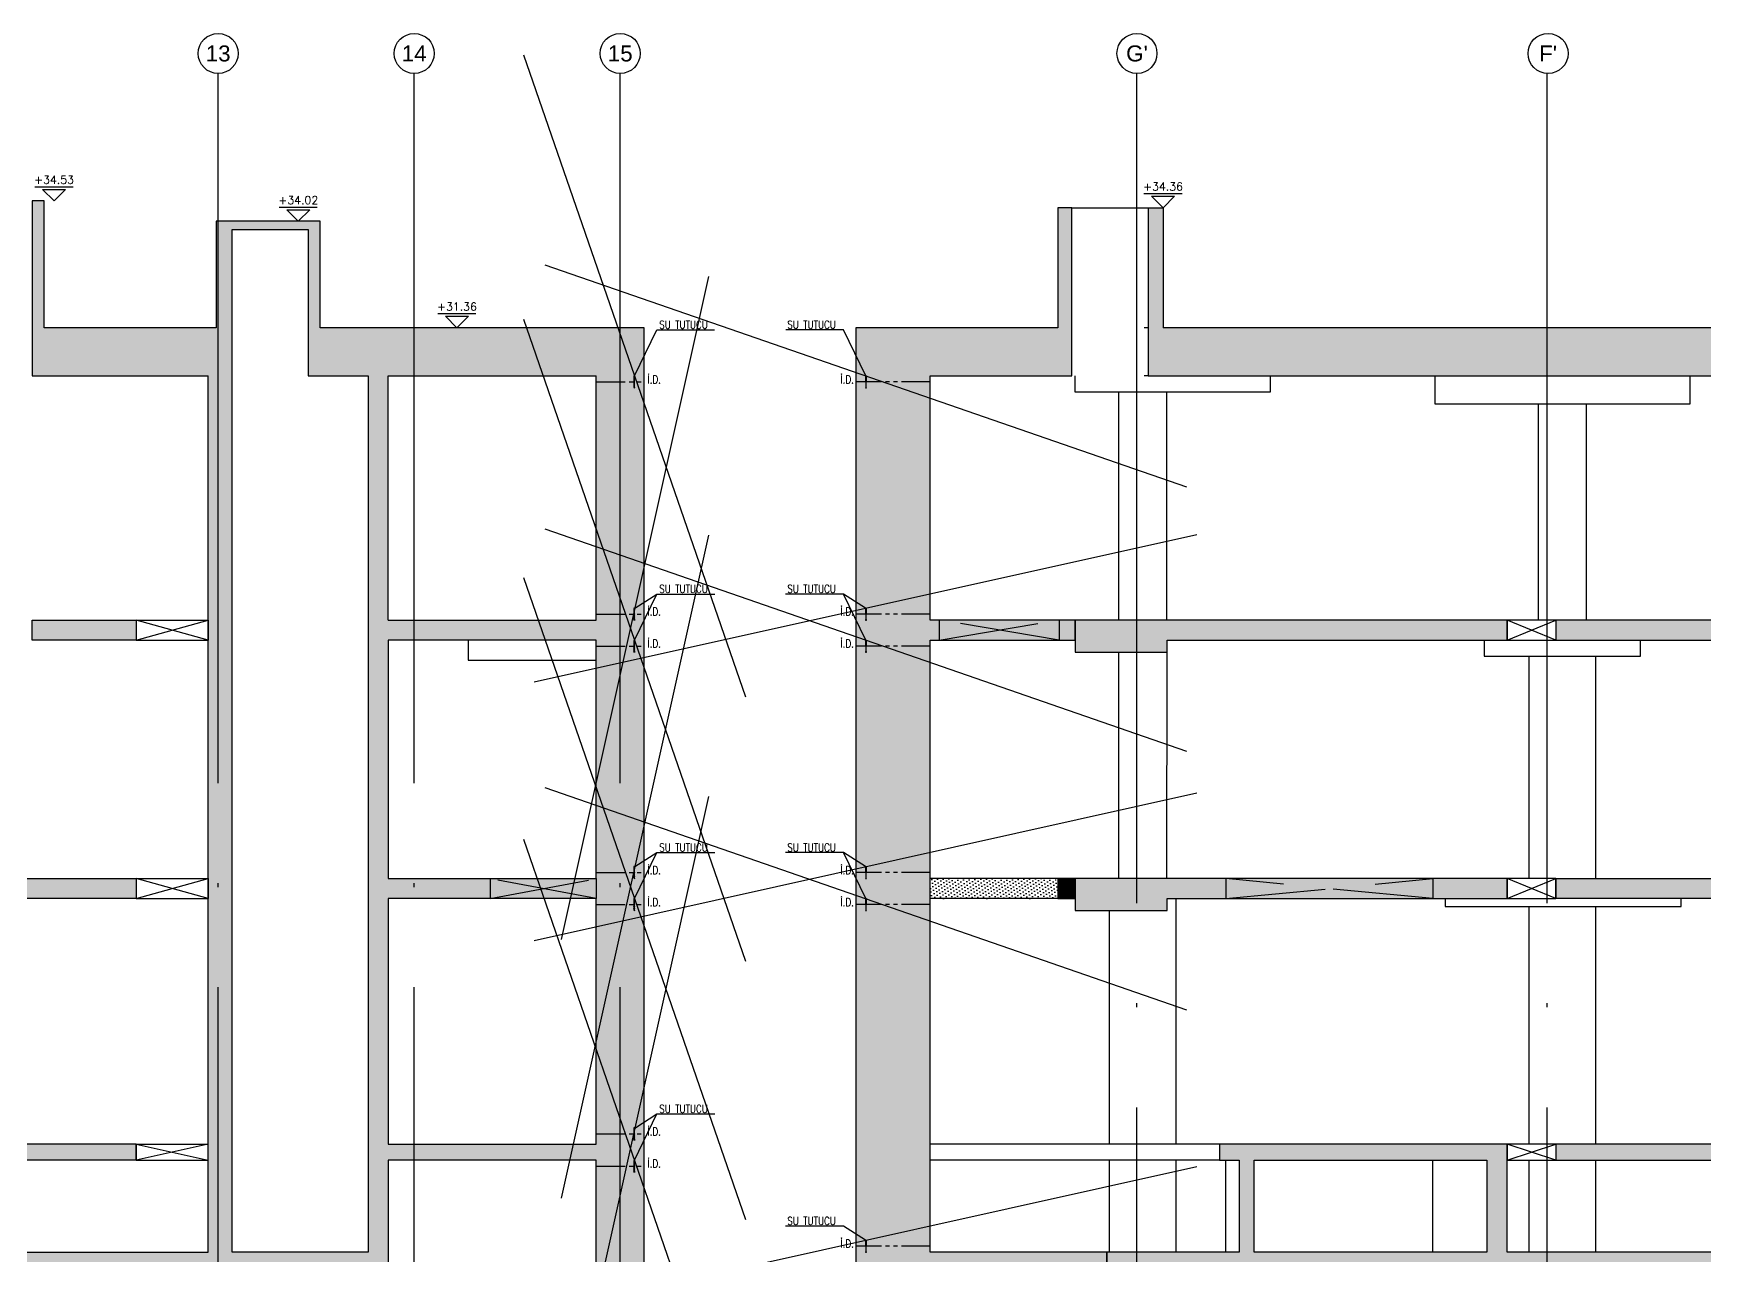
# Model space of a CAD drawing. Header units: millimetres. Extents: x 400408 to 401121, y 4543945 to 4544109.
# Drawn here: x 400801.81 to 400843.58, y 4543973.69 to 4544004.22 of the extents above; entities that cross this region are included whole.
import ezdxf
from ezdxf.enums import TextEntityAlignment as Align

# ---------------------------------------------------------------- set-up
doc = ezdxf.new("R2010")
doc.units = ezdxf.units.MM
for name, pattern in [('ACAD_ISO05W100', [33, 24, -3, 0, -3, 0, -3]), ('AKS', [3, 2.5, -0.25, 0, -0.25]), ('CIZGI', [0.4, 0.25, -0.15]), ('CONTINU', [0]), ('Dot', [4, 0, -4]), ('HIDDEN', [0.375, 0.25, -0.125])]:
    doc.linetypes.add(name, pattern=pattern)
for name, color, linetype in [('aks prota', 2, 'AKS'), ('caks prota', 4, 'Continuous'), ('görünüş prota', 4, 'Continuous'), ('inşaat derzi prota', 11, 'Continuous'), ('kesik prota', 2, 'CIZGI'), ('kesit prota', 1, 'Continuous'), ('kesit tarama prota', 252, 'Continuous'), ('kot prota', 4, 'Continuous'), ('merdiven prota', 2, 'Continuous'), ('not yazısı prota', 6, 'Continuous'), ('not çizgisi prota', 4, 'Continuous'), ('PRT-CST-rc_level', 6, 'Continuous'), ('PRT-CST-rc_levermark', 4, 'Continuous'), ('st_s_su tutucu', 2, 'Continuous'), ('st_s_ölçü', 4, 'Continuous'), ('taks prota', 7, 'Continuous')]:
    doc.layers.add(name, color=color, linetype=linetype)
doc.styles.add('OLCU', font='romanstw.shx')
doc.styles.add('TAKS', font='Arial Unicode.ttf')
doc.styles.add('TSIMPLEX', font='romanstw.shx')
doc.dimstyles.new('1-50', dxfattribs={"dimtxt": 10, "dimasz": 4, "dimexe": 4, "dimexo": 8, "dimgap": 4, "dimtad": 1, "dimdec": 1, "dimrnd": 0.05, "dimzin": 9, "dimdsep": 46, "dimtxsty": 'OLCU', "dimblk1": 'OBLIQUE', "dimblk2": 'OBLIQUE', "dimsah": 1, "dimcen": 2, "dimdle": 4, "dimclrd": 4, "dimclre": 4, "dimclrt": 3, "dimadec": 1, "dimazin": 0, "dimtfac": 1, "dimtdec": 1, "dimtix": 1, "dimtmove": 2, "dimatfit": 3, "dimldrblk": 'OBLIQUE', "dimfxl": 1, "dimtvp": 1, "dimtolj": 1, "dimtzin": 1, "dimarcsym": 0})

# ---------------------------------------------------------------- blocks, each defined once
blk = doc.blocks.new('KOTK5')
at = {"layer": 'PRT-CST-rc_levermark'}
blk.add_line((216.6666666667443, 160), (-213.3333333332557, 160), dxfattribs=at)
blk.add_lwpolyline([(130, 130), (-130, 130), (0, 0)], close=True, dxfattribs=at)
at = {"layer": 'PRT-CST-rc_level', "style": 'OLCU'}
blk.add_attdef('000.00', text='', height=90, dxfattribs=at).set_placement((0, 193.1381784435362), align=Align.CENTER)
blk = doc.blocks.new('_Oblique')
at = {"layer": 'st_s_ölçü', "lineweight": -2}
blk.add_line((-0.5, -0.5), (0.5, 0.5), dxfattribs=at)
blk = doc.blocks.new('D')
at = {"layer": 'st_s_su tutucu', "linetype": 'CONTINU', "ltscale": 0.2}
for p, q in [((-39987.83090962706, 52508.18991963421), (-39992.63090966878, 52508.18991966914)), ((-39992.63090966878, 52508.18991966914), (-39992.63090980848, 52507.38991968935)), ((-39992.63090980848, 52507.38991968935), (-39990.63090962501, 52506.05655179494)), ((-39990.63090992199, 52478.65671955824), (-39991.93117670823, 52478.6567195757)), ((-39991.93117670823, 52478.6567195757), (-39991.93117659182, 52477.72311959402)), ((-39991.93117659182, 52477.72311959402), (-39990.63090987367, 52477.72311951835)), ((-39990.6309096902, 52498.50671976196), (-39991.53117650332, 52498.50671977942)), ((-39991.53117650332, 52498.50671977942), (-39991.53117639622, 52497.87311976865)), ((-39991.53117639622, 52497.87311976865), (-39990.63090970417, 52497.87311978029)), ((-39990.63090980196, 52488.50671968629), (-39991.53117661508, 52488.50671963972)), ((-39991.53117661508, 52488.50671963972), (-39991.53117662905, 52487.87311965806)), ((-39991.53117662905, 52487.87311965806), (-39990.630909937, 52487.87311964059)), ((-39991.53117661508, 52467.87311965223), (-39991.53117662905, 52468.5067196339)), ((-39991.53117662905, 52468.5067196339), (-39990.630909937, 52468.50671965136)), ((-39990.63090980196, 52467.87311960567), (-39991.53117661508, 52467.87311965223)), ((-39990.63090962501, 52506.05655179494), (-39990.6309096902, 52498.50671976196)), ((-39990.63090970417, 52497.87311978029), (-39990.63090980196, 52488.50671968629)), ((-39990.630909937, 52487.87311964059), (-39990.63090992199, 52478.65671955824)), ((-39990.630909937, 52468.50671965136), (-39990.63090992199, 52477.72311973372)), ((-39990.63090970417, 52458.50671951166), (-39990.63090980196, 52467.87311960567)), ((-39989.83090974534, 52506.05655187643), (-39987.83090964103, 52507.38991968935)), ((-39989.83090955907, 52498.50671965136), (-39989.83090974534, 52506.05655187643)), ((-39988.9306429881, 52498.50671966883), (-39989.83090955907, 52498.50671965136)), ((-39989.83090992229, 52488.50671961062), (-39989.83090981984, 52497.87311973373)), ((-39989.83090981984, 52497.87311973373), (-39988.93064300207, 52497.87311962313)), ((-39988.93064335132, 52488.50671965136), (-39989.83090992229, 52488.50671961062)), ((-39989.83091007002, 52478.65671960481), (-39989.8309099316, 52487.87311978029)), ((-39989.8309099316, 52487.87311978029), (-39988.93064311383, 52487.87311964059)), ((-39988.53064343977, 52478.65671965137), (-39989.83091007002, 52478.65671960481)), ((-39989.83090998934, 52477.72311965805), (-39988.53064344908, 52477.72311964058)), ((-39989.83091007002, 52477.72311968715), (-39989.8309099316, 52468.50671951166)), ((-39989.8309099316, 52468.50671951166), (-39988.93064311383, 52468.50671965136)), ((-39988.93064335132, 52467.87311964059), (-39989.83090992229, 52467.87311968134)), ((-39989.83090992229, 52467.87311968134), (-39989.83090981984, 52458.50671955823)), ((-39988.93064300207, 52497.87311962313), (-39988.9306429881, 52498.50671966883)), ((-39988.93064311383, 52487.87311964059), (-39988.93064335132, 52488.50671965136)), ((-39988.93064311383, 52468.50671965136), (-39988.93064335132, 52467.87311964059)), ((-39988.53064344908, 52477.72311964058), (-39988.53064343977, 52478.65671965137)), ((-39987.83090964103, 52507.38991968935), (-39987.83090962706, 52508.18991963421)), ((-39992.63090980848, 52448.98991960261), (-39990.63090962501, 52450.32328749701)), ((-39992.63090966878, 52448.18991962282), (-39992.63090980848, 52448.98991960261)), ((-39987.83090962706, 52448.18991965774), (-39992.63090966878, 52448.18991962282)), ((-39991.53117650332, 52457.87311951254), (-39991.53117639622, 52458.50671952331)), ((-39991.53117639622, 52458.50671952331), (-39990.63090970417, 52458.50671951166)), ((-39990.6309096902, 52457.87311953), (-39991.53117650332, 52457.87311951254)), ((-39990.63090962501, 52450.32328749701), (-39990.6309096902, 52457.87311953)), ((-39989.83090981984, 52458.50671955823), (-39988.93064300207, 52458.50671966883)), ((-39988.9306429881, 52457.87311962313), (-39989.83090955907, 52457.87311964059)), ((-39989.83090955907, 52457.87311964059), (-39989.83090974534, 52450.32328741552)), ((-39989.83090974534, 52450.32328741552), (-39987.83090964103, 52448.98991960261)), ((-39988.93064300207, 52458.50671966883), (-39988.9306429881, 52457.87311962313)), ((-39987.83090964103, 52448.98991960261), (-39987.83090962706, 52448.18991965774))]:
    blk.add_line(p, q, dxfattribs=at)
blk = doc.blocks.new('B-B Kesiti')
at = {"layer": 'kesit tarama prota'}
h = blk.add_hatch(color=256, dxfattribs=at)
h.dxf.hatch_style = 1
h.paths.add_polyline_path([(400752.8047805995, 4543960.269438588), (400728.5390493145, 4543960.269438588), (400728.5390493145, 4543961.899438588), (400774.3040614614, 4543961.899438588), (400774.3040614614, 4543960.269438588), (400754.1446719514, 4543960.269438588), (400754.1446719514, 4543957.719435276), (400787.7453301681, 4543957.719435276), (400787.7453301681, 4543960.269435276), (400787.7453301681, 4543973.779438589), (400787.7197302787, 4543973.779438589), (400787.7197302787, 4543976.079438589), (400788.2197302787, 4543976.079438589), (400788.2197302787, 4543976.279438589), (400790.5987384979, 4543976.279438589), (400790.5987384979, 4543973.779438589), (400787.7453301681, 4543973.779438589), (400787.7453301681, 4543972.079438589), (400807.7737746613, 4543972.079438589), (400808.9834568269, 4543968.329438589), (400817.0807302767, 4543968.329438589), (400817.0807302767, 4543996.869438589), (400808.9787302557, 4543996.869438589), (400808.9787302557, 4543999.529438589), (400806.3807302575, 4543999.529438589), (400806.3807302575, 4543996.869438589), (400802.0807302575, 4543996.869438589), (400802.0807302575, 4544000.039438589), (400801.7807302575, 4544000.039438589), (400801.7807302575, 4543995.669438588), (400806.1807302575, 4543995.669438588), (400806.1807302575, 4543989.569438589), (400806.1807302575, 4543989.069438589), (400806.1807302575, 4543983.109438589), (400806.1807302575, 4543982.609438588), (400806.1807302575, 4543973.779438589), (400790.8987384978, 4543973.779438589), (400790.8987384978, 4543976.079438589), (400804.3807302575, 4543976.079438589), (400804.3807302575, 4543976.479438588), (400788.0197302786, 4543976.479438588), (400788.0197302786, 4543976.279438589), (400787.7197302787, 4543976.279438589), (400787.7197302787, 4543976.669438588), (400787.4197302786, 4543976.669438588), (400787.4197302786, 4543976.839438588), (400787.1197302786, 4543976.839438588), (400787.1197302786, 4543977.009438588), (400786.8197302786, 4543977.009438588), (400786.8197302786, 4543977.179438588), (400786.5197302786, 4543977.179438588), (400786.5197302786, 4543977.349438588), (400786.2197302787, 4543977.349438588), (400786.2197302787, 4543977.519438588), (400785.9197302786, 4543977.519438588), (400785.9197302786, 4543977.689438588), (400785.6197302786, 4543977.689438588), (400785.6197302786, 4543977.859438589), (400785.3197302786, 4543977.859438589), (400785.3197302786, 4543978.029438589), (400785.0197302786, 4543978.029438589), (400785.0197302786, 4543978.199438589), (400784.7197302787, 4543978.199438589), (400784.7197302787, 4543978.369438589), (400784.4197302786, 4543978.369438589), (400784.4197302786, 4543978.539438589), (400784.1197302786, 4543978.539438589), (400784.1197302786, 4543978.709438588), (400782.9197302786, 4543978.709438588), (400782.9197302786, 4543978.879438588), (400782.6197302786, 4543978.879438588), (400782.6197302786, 4543979.049438588), (400782.3197302786, 4543979.049438588), (400782.3197302786, 4543979.219438588), (400782.0197302786, 4543979.219438588), (400782.0197302786, 4543979.389438588), (400781.7197302787, 4543979.389438588), (400781.7197302787, 4543979.559438588), (400781.4197302786, 4543979.559438588), (400781.4197302786, 4543979.729438588), (400781.1197302786, 4543979.729438588), (400781.1197302786, 4543979.899438588), (400780.8197302786, 4543979.899438588), (400780.8197302786, 4543980.069438589), (400780.5197302786, 4543980.069438589), (400780.5197302786, 4543980.239438589), (400780.2197302787, 4543980.239438589), (400780.2197302787, 4543980.409438589), (400779.9197302786, 4543980.409438589), (400779.9197302786, 4543980.579438589), (400779.6197302786, 4543980.579438589), (400779.6197302786, 4543980.749438589), (400779.3197302786, 4543980.749438589), (400779.3197302786, 4543980.919438588), (400778.1197302786, 4543980.919438588), (400778.1197302786, 4543981.089438588), (400777.8197302786, 4543981.089438588), (400777.8197302786, 4543981.259438588), (400777.5197302786, 4543981.259438588), (400777.5197302786, 4543981.429438588), (400777.2197302787, 4543981.429438588), (400777.2197302787, 4543981.599438588), (400776.9197302786, 4543981.599438588), (400776.9197302786, 4543981.769438588), (400776.6197302786, 4543981.769438588), (400776.6197302786, 4543981.939438588), (400776.3197302786, 4543981.939438588), (400776.3197302786, 4543982.109438589), (400776.0197302786, 4543982.109438589), (400776.0197302786, 4543982.279438589), (400775.7197302787, 4543982.279438589), (400775.7197302787, 4543982.449438589), (400775.4197302786, 4543982.449438589), (400775.4197302786, 4543982.619438589), (400775.1197302786, 4543982.619438589), (400775.1197302786, 4543982.789438589), (400774.8197302786, 4543982.789438589), (400774.8197302786, 4543982.959438588), (400774.5197302786, 4543982.959438588), (400774.5197302786, 4543983.109438589), (400759.2951271114, 4543983.109438589), (400759.2951271114, 4543989.019438589), (400758.9951271114, 4543989.019438589), (400758.9951271114, 4543983.109438589), (400752.9951271114, 4543983.109438589), (400752.9951271114, 4543989.019438589), (400752.6951271113, 4543989.019438589), (400752.6951271113, 4543983.109438589), (400752.6951271113, 4543983.009438588), (400752.4451271113, 4543983.009438588), (400752.4451271113, 4543983.109438589), (400737.1855411439, 4543983.109438589), (400737.1855411439, 4543982.609438588), (400771.9692416436, 4543982.609438588), (400771.9692416436, 4543981.109438589), (400776.2914883396, 4543981.109438589), (400784.3108835791, 4543976.479438588), (400739.485541144, 4543976.479438588), (400739.485541144, 4543976.079438589), (400784.7987384978, 4543976.079438589), (400784.7987384978, 4543973.779438589), (400764.0155411439, 4543973.779438589), (400764.0155411439, 4543976.029438589), (400763.715541144, 4543976.029438589), (400763.715541144, 4543973.779438589), (400746.715541144, 4543973.779438589), (400746.715541144, 4543976.029438589), (400746.4155411439, 4543976.029438589), (400746.4155411439, 4543973.779438589), (400739.585541144, 4543973.779438589), (400739.585541144, 4543972.779438589), (400784.682987258, 4543972.779438589), (400784.682987258, 4543968.319438589), (400739.585541144, 4543968.319438589), (400739.585541144, 4543966.819438589), (400737.485541144, 4543966.819438589), (400737.485541144, 4543968.319438589), (400720.1742648687, 4543968.319438589), (400720.1742648687, 4543968.119438589), (400719.8740192369, 4543968.119438589), (400719.8740192369, 4543968.509438588), (400719.5840192369, 4543968.509438588), (400719.5840192369, 4543968.679438588), (400719.294019237, 4543968.679438588), (400719.294019237, 4543968.849438588), (400719.0040192369, 4543968.849438588), (400719.0040192369, 4543969.019438588), (400718.7140192369, 4543969.019438588), (400718.7140192369, 4543969.189438588), (400718.424019237, 4543969.189438588), (400718.424019237, 4543969.359438589), (400718.134019237, 4543969.359438589), (400718.134019237, 4543969.529438589), (400717.8440192369, 4543969.529438589), (400717.8440192369, 4543969.699438589), (400717.554019237, 4543969.699438589), (400717.554019237, 4543969.869438589), (400717.264019237, 4543969.869438589), (400717.264019237, 4543970.039438589), (400716.9740192369, 4543970.039438589), (400716.9740192369, 4543970.209438588), (400716.684019237, 4543970.209438588), (400716.684019237, 4543970.379438588), (400716.394019237, 4543970.379438588), (400716.394019237, 4543970.549438588), (400716.1040192369, 4543970.549438588), (400716.1040192369, 4543970.719438588), (400715.8140192369, 4543970.719438588), (400715.8140192369, 4543970.889438588), (400715.524019237, 4543970.889438588), (400715.524019237, 4543971.059438588), (400714.034019237, 4543971.059438588), (400714.034019237, 4543971.229438588), (400713.7440192369, 4543971.229438588), (400713.7440192369, 4543971.399438588), (400713.4540192369, 4543971.399438588), (400713.4540192369, 4543971.569438589), (400713.164019237, 4543971.569438589), (400713.164019237, 4543971.739438589), (400712.8740192369, 4543971.739438589), (400712.8740192369, 4543971.909438589), (400712.5840192369, 4543971.909438589), (400712.5840192369, 4543972.079438589), (400712.294019237, 4543972.079438589), (400712.294019237, 4543972.249438589), (400712.0040192369, 4543972.249438589), (400712.0040192369, 4543972.419438588), (400711.7140192369, 4543972.419438588), (400711.7140192369, 4543972.589438588), (400711.424019237, 4543972.589438588), (400711.424019237, 4543972.759438588), (400711.134019237, 4543972.759438588), (400711.134019237, 4543972.929438588), (400710.8440192369, 4543972.929438588), (400710.8440192369, 4543973.099438588), (400710.554019237, 4543973.099438588), (400710.554019237, 4543973.269438588), (400710.264019237, 4543973.269438588), (400710.264019237, 4543973.439438588), (400709.9740192369, 4543973.439438588), (400709.9740192369, 4543973.609438589), (400709.684019237, 4543973.609438589), (400709.684019237, 4543973.779438589), (400708.1940192369, 4543973.779438589), (400708.1940192369, 4543973.949438589), (400707.904019237, 4543973.949438589), (400707.904019237, 4543974.119438589), (400707.6140192369, 4543974.119438589), (400707.6140192369, 4543974.289438589), (400707.3240192369, 4543974.289438589), (400707.3240192369, 4543974.459438588), (400707.034019237, 4543974.459438588), (400707.034019237, 4543974.629438588), (400706.7440192369, 4543974.629438588), (400706.7440192369, 4543974.799438588), (400706.4540192369, 4543974.799438588), (400706.4540192369, 4543974.969438588), (400706.164019237, 4543974.969438588), (400706.164019237, 4543975.139438588), (400705.8740192369, 4543975.139438588), (400705.8740192369, 4543975.309438588), (400705.5840192369, 4543975.309438588), (400705.5840192369, 4543975.479438588), (400705.294019237, 4543975.479438588), (400705.294019237, 4543975.649438588), (400705.0040192369, 4543975.649438588), (400705.0040192369, 4543975.819438589), (400704.7140192369, 4543975.819438589), (400704.7140192369, 4543975.989438589), (400704.424019237, 4543975.989438589), (400704.424019237, 4543976.159438589), (400704.134019237, 4543976.159438589), (400704.134019237, 4543976.329438589), (400703.8440192369, 4543976.329438589), (400703.8440192369, 4543976.479438588), (400677.2807302768, 4543976.479438588), (400677.2807302768, 4543982.609438588), (400684.8307307042, 4543982.609438588), (400684.8307307042, 4543983.109438589), (400677.2807302768, 4543983.109438589), (400677.2807302768, 4543989.069438589), (400713.7409979451, 4543989.069438589), (400713.7409979451, 4543989.569438589), (400677.2807302768, 4543989.569438589), (400677.2807302768, 4543995.669438588), (400695.5878022157, 4543995.669438588), (400695.5878022157, 4543998.249438589), (400695.2878022156, 4543998.249438589), (400695.2878022156, 4543996.869438589), (400677.0807302767, 4543996.869438589), (400677.0807302767, 4543997.399438589), (400674.4807302767, 4543997.399438589), (400674.4807302767, 4543996.869438589), (400666.3807302728, 4543996.869438589), (400666.3807302728, 4543972.079438589), (400678.1710481111, 4543972.079438589), (400679.3807302768, 4543968.329438589), (400686.1307302786, 4543968.329438589), (400687.3404124441, 4543972.079438589), (400703.1323044506, 4543972.079438589), (400705.8123044505, 4543966.719438588), (400715.099748494, 4543966.719438588), (400715.099748494, 4543968.319438589), (400714.034019237, 4543968.319438589), (400714.034019237, 4543970.859438589), (400715.179719559, 4543970.859438589), (400719.5740192369, 4543968.283469812), (400719.5740192369, 4543967.289435277), (400718.1574768306, 4543967.289435277), (400718.1574768306, 4543967.919435277), (400717.0019713712, 4543967.919435277), (400717.0019713712, 4543968.319435276), (400715.099748494, 4543968.319435276), (400715.099748494, 4543966.719438588), (400715.099748494, 4543960.269438588), (400715.099748494, 4543957.719435276), (400752.8047805995, 4543957.719435276)])
h.paths.add_polyline_path([(400726.8387296493, 4543962.199438589), (400726.8387296493, 4543961.899438588), (400728.1137239228, 4543961.899438588), (400728.1137239228, 4543960.269438588), (400727.0247416542, 4543960.269438588), (400725.341661739, 4543959.719438588), (400723.0617657255, 4543959.719438588), (400721.3786858529, 4543960.269438588), (400718.162091404, 4543960.269438588), (400718.162091404, 4543966.419438588), (400723.6046484666, 4543966.419438588), (400723.6046484666, 4543967.719438588), (400736.8855411439, 4543967.719438588), (400736.8855411439, 4543966.219438588), (400740.1855411439, 4543966.219438588), (400740.1855411439, 4543967.719438588), (400784.682987258, 4543967.719438588), (400784.682987258, 4543960.269438588), (400781.4663871858, 4543960.269438588), (400779.7833134736, 4543959.719438588), (400777.5034174604, 4543959.719438588), (400775.8203375878, 4543960.269438588), (400774.7310881548, 4543960.269438588), (400774.7310881548, 4543961.899438588), (400776.006346372, 4543961.899438588), (400776.006346372, 4543962.199438589)], flags=16)
h.paths.add_polyline_path([(400723.004665622, 4543966.819438589), (400719.8740192369, 4543966.819438589), (400719.8740192369, 4543967.919438588), (400720.3742648687, 4543967.919438588), (400720.3742648687, 4543968.119438589), (400723.004665622, 4543968.119438589)], flags=16)
h.paths.add_polyline_path([(400713.7340192369, 4543968.319438589), (400707.5123044506, 4543968.319438589), (400707.5123044506, 4543973.179438588), (400707.5123044506, 4543973.779438589), (400702.3251064269, 4543973.779438589), (400702.3251064269, 4543976.279438589), (400703.533837206, 4543976.279438589), (400707.5123044506, 4543973.947233652), (400707.5123044506, 4543973.779438589), (400707.5123044506, 4543973.179438588), (400708.7302396428, 4543973.179438588), (400713.7340192369, 4543970.290505093)], flags=16)
h.paths.add_polyline_path([(400702.0251064269, 4543973.779438589), (400684.7307302786, 4543973.779438589), (400684.4307302785, 4543973.779438589), (400684.4307302785, 4543970.029438589), (400681.0807302767, 4543970.029438589), (400681.0807302767, 4543973.779438589), (400680.7807302768, 4543973.779438589), (400677.2807302768, 4543973.779438589), (400677.2807302768, 4543976.079438589), (400702.0251064269, 4543976.079438589)], flags=16)
h.paths.add_polyline_path([(400772.5692416437, 4543981.609438589), (400772.5692416437, 4543982.909438589), (400774.2022964039, 4543982.909438589), (400776.4254629358, 4543981.64964422), (400776.4254629358, 4543981.609438589)], flags=16)
h.paths.add_polyline_path([(400778.1197302786, 4543980.631252882), (400778.1197302786, 4543980.719438588), (400778.9670022869, 4543980.719438588), (400782.6197302786, 4543978.649559394), (400782.6197302786, 4543978.033176671)], flags=16)
h.paths.add_polyline_path([(400782.9197302786, 4543977.85997159), (400782.9197302786, 4543978.509438588), (400783.7670022868, 4543978.509438588), (400787.4197302786, 4543976.439559393), (400787.4197302786, 4543973.779438589), (400785.2987384978, 4543973.779438589), (400785.2987384978, 4543976.486450555)], flags=16)
h.paths.add_polyline_path([(400676.6807302767, 4543973.779438589), (400673.2807302768, 4543973.779438589), (400673.2807302768, 4543995.669438588), (400674.7807302768, 4543995.669438588), (400674.7807302768, 4543997.099438588), (400676.6807302767, 4543997.099438588)], flags=16)
h.paths.add_polyline_path([(400672.7807302768, 4543973.779438589), (400667.5807302727, 4543973.779438589), (400667.5807302727, 4543976.079438589), (400672.7807302768, 4543976.079438589)], flags=16)
h.paths.add_polyline_path([(400672.7807302768, 4543976.479438588), (400667.5807302727, 4543976.479438588), (400667.5807302727, 4543982.609438588), (400672.7807302768, 4543982.609438588)], flags=16)
h.paths.add_polyline_path([(400672.7807302768, 4543983.109438589), (400667.5807302727, 4543983.109438589), (400667.5807302727, 4543989.069438589), (400672.7807302768, 4543989.069438589)], flags=16)
h.paths.add_polyline_path([(400672.7807302768, 4543989.569438589), (400667.5807302727, 4543989.569438589), (400667.5807302727, 4543995.669438588), (400672.7807302768, 4543995.669438588)], flags=16)
h.paths.add_polyline_path([(400806.7834568269, 4543973.779438589), (400806.7834568269, 4543999.329438589), (400808.6787302556, 4543999.329438589), (400808.6787302556, 4543995.669438588), (400810.1834568269, 4543995.669438588), (400810.1834568269, 4543973.779438589)], flags=16)
h.paths.add_polyline_path([(400810.6834568269, 4543970.029438589), (400810.6834568269, 4543976.079438589), (400815.8807302768, 4543976.079438589), (400815.8807302768, 4543973.779438589), (400815.8807302768, 4543970.029438589)], flags=16)
h.paths.add_polyline_path([(400810.6834568269, 4543976.479438588), (400810.6834568269, 4543982.609438588), (400815.8807302768, 4543982.609438588), (400815.8807302768, 4543976.479438588)], flags=16)
h.paths.add_polyline_path([(400810.6834568269, 4543983.109438589), (400810.6834568269, 4543989.069438589), (400815.8807302768, 4543989.069438589), (400815.8807302768, 4543983.109438589)], flags=16)
h.paths.add_polyline_path([(400810.6834568269, 4543989.569438589), (400810.6834568269, 4543995.669438588), (400815.8807302768, 4543995.669438588), (400815.8807302768, 4543989.569438589)], flags=16)
h = blk.add_hatch(color=256, dxfattribs=at)
h.dxf.hatch_style = 1
h.paths.add_polyline_path([(400804.3807302575, 4543989.069438589), (400801.7807302575, 4543989.069438589), (400801.7807302575, 4543989.569438589), (400804.3807302575, 4543989.569438589)], flags=17)
h = blk.add_hatch(color=256, dxfattribs=at)
h.dxf.hatch_style = 1
h.paths.add_polyline_path([(400804.3807302575, 4543982.609438588), (400788.9937234113, 4543982.609438588), (400788.9937234113, 4543983.109438589), (400804.3807302575, 4543983.109438589)], flags=17)
at = {"layer": 'aks prota', "ltscale": 10}
for p, q in [((400806.4307302569, 4543955.394588933), (400806.4307302569, 4544003.223094329)), ((400811.3307302575, 4543955.394588933), (400811.3307302575, 4544003.223094329)), ((400816.4807302767, 4543955.394588933), (400816.4807302767, 4544003.223094329))]:
    blk.add_line(p, q, dxfattribs=at)
at = {"layer": 'caks prota', "ltscale": 0.05}
for centre in [(400806.4319795413, 4544003.723093858), (400811.3319784584, 4544003.723093858), (400816.4807302767, 4544003.723094329)]:
    blk.add_circle(centre, 0.5, dxfattribs=at)
at = {"layer": 'görünüş prota', "color": 4}
for points in [[(400804.3807302575, 4543989.569438589), (400806.1807302575, 4543989.569438589)], [(400804.3807302575, 4543989.069438589), (400806.1807302575, 4543989.069438589)], [(400812.6807302767, 4543989.069438589), (400812.6807302767, 4543988.569438589), (400815.8807302768, 4543988.569438589)], [(400804.3807302575, 4543983.109438589), (400806.1807302575, 4543983.109438589)], [(400804.3807302575, 4543982.609438588), (400806.1807302575, 4543982.609438588)], [(400804.3807302575, 4543976.479438588), (400806.1807302575, 4543976.479438588)], [(400804.3807302575, 4543976.079438589), (400806.1807302575, 4543976.079438589)]]:
    blk.add_lwpolyline(points, dxfattribs=at)
at = {"layer": 'inşaat derzi prota', "linetype": 'ACAD_ISO05W100', "ltscale": 0.03}
for points in [[(400815.8807302768, 4543995.519438588), (400817.0807302767, 4543995.519438588)], [(400815.8807302768, 4543989.719438588), (400817.0807302767, 4543989.719438588)], [(400815.8807302768, 4543988.919438588), (400817.0807302767, 4543988.919438588)], [(400815.8807302768, 4543983.259988491), (400817.0807302767, 4543983.259988491)], [(400815.8807302768, 4543982.459988491), (400817.0807302767, 4543982.459988491)], [(400815.8807302768, 4543976.729988491), (400817.0807302767, 4543976.729988491)], [(400815.8807302768, 4543975.929988491), (400817.0807302767, 4543975.929988491)]]:
    blk.add_lwpolyline(points, dxfattribs=at)
at = {"layer": 'kesik prota', "ltscale": 10}
for points in [[(400804.3807302575, 4543989.569438589), (400804.3807302575, 4543989.069438589), (400806.1807302575, 4543989.569438589), (400806.1807302575, 4543989.069438589), (400804.3807302575, 4543989.569438589)], [(400804.3807302575, 4543983.109438589), (400804.3807302575, 4543982.609438588), (400806.1807302575, 4543983.109438589), (400806.1807302575, 4543982.609438588), (400804.3807302575, 4543983.109438589)], [(400813.230677196, 4543983.109438589), (400813.230677196, 4543982.609438588), (400815.8807302768, 4543983.109438589), (400815.8807302768, 4543982.609438588), (400813.230677196, 4543983.109438589)], [(400804.3807302575, 4543976.479438588), (400806.1807302575, 4543976.079438589), (400806.1807302575, 4543976.479438588), (400804.3807302575, 4543976.079438589), (400804.3807302575, 4543976.479438588)]]:
    blk.add_lwpolyline(points, dxfattribs=at)
at = {"layer": 'kesit prota', "color": 1}
for points in [[(400817.0807302767, 4543996.869438589), (400808.9787302557, 4543996.869438589), (400808.9787302557, 4543999.529438589), (400806.3807302575, 4543999.529438589), (400806.3807302575, 4543996.869438589), (400802.0807302575, 4543996.869438589), (400802.0807302575, 4544000.039438589), (400801.7807302575, 4544000.039438589), (400801.7807302575, 4543995.669438588), (400806.1807302575, 4543995.669438588)], [(400808.9834568269, 4543968.329438589), (400817.0807302767, 4543968.329438589), (400817.0807302767, 4543996.869438589)], [(400806.1807302575, 4543989.569438589), (400806.1807302575, 4543995.669438588)], [(400810.6834568269, 4543989.569438589), (400815.8807302768, 4543989.569438589), (400815.8807302768, 4543995.669438588)], [(400810.6834568269, 4543989.569438589), (400810.6834568269, 4543995.669438588), (400815.8807302768, 4543995.669438588)], [(400806.1807302575, 4543989.069438589), (400806.1807302575, 4543989.069438589), (400806.1807302575, 4543989.569438589), (400806.1807302575, 4543989.569438589)], [(400804.3807302575, 4543976.479438588), (400804.3807302575, 4543976.079438589), (400790.8987384978, 4543976.079438589), (400790.8987384978, 4543973.779438589), (400806.1807302575, 4543973.779438589), (400806.1807302575, 4543982.609438588), (400806.1807302575, 4543982.609438588), (400806.1807302575, 4543983.109438589), (400806.1807302575, 4543983.109438589), (400806.1807302575, 4543989.069438589)], [(400815.8807302768, 4543983.109438589), (400815.8807302768, 4543989.069438589), (400810.6834568269, 4543989.069438589)], [(400810.6834568269, 4543989.069438589), (400810.6834568269, 4543983.109438589), (400815.8807302768, 4543983.109438589)], [(400804.3807302575, 4543976.479438588), (400788.0197302786, 4543976.479438588)], [(400810.6834568269, 4543982.609438588), (400810.6834568269, 4543976.479438588), (400815.8807302768, 4543976.479438588), (400815.8807302768, 4543982.609438588)], [(400815.8807302768, 4543982.609438588), (400810.6834568269, 4543982.609438588)], [(400815.8807302768, 4543973.779438589), (400815.8807302768, 4543973.779438589), (400815.8807302768, 4543976.079438589), (400810.6834568269, 4543976.079438589)]]:
    blk.add_lwpolyline(points, dxfattribs=at)
for points in [[(400806.7834568269, 4543999.329438589), (400808.6787302556, 4543999.329438589), (400808.6787302556, 4543995.669438588), (400810.1834568269, 4543995.669438588), (400810.1834568269, 4543973.779438589), (400806.7834568269, 4543973.779438589)], [(400804.3807302575, 4543989.069438589), (400801.7807302575, 4543989.069438589), (400801.7807302575, 4543989.569438589), (400804.3807302575, 4543989.569438589)], [(400804.3807302575, 4543982.609438588), (400788.9937234113, 4543982.609438588), (400788.9937234113, 4543983.109438589), (400804.3807302575, 4543983.109438589)]]:
    blk.add_lwpolyline(points, close=True, dxfattribs=at)
at = {"layer": 'kesit prota'}
blk.add_lwpolyline([(400810.6834568269, 4543976.079438589), (400810.6834568269, 4543970.029438589), (400815.8807302768, 4543970.029438589), (400815.8807302768, 4543973.779438589)], dxfattribs=at)
at = {"layer": 'kot prota', "linetype": 'CONTINU', "ltscale": 0.1}
ref = blk.add_blockref('KOTK5', (400802.3307302767, 4544000.039438589), dxfattribs=dict(at, xscale=-0.002222222222222222, yscale=0.002222222222222222, zscale=0.002222222222222222, rotation=359.9999999999902))
ref.add_attrib('000.00', '+34.53', dxfattribs={"layer": 'PRT-CST-rc_level', "height": 0.2, "style": 'OLCU'}).set_placement((400802.3307302767, 4544000.46863454), align=Align.CENTER)
ref = blk.add_blockref('KOTK5', (400808.4346831036, 4543999.529438589), dxfattribs=dict(at, xscale=-0.002222222222222222, yscale=0.002222222222222222, zscale=0.002222222222222222, rotation=359.9999999999902))
ref.add_attrib('000.00', '+34.02', dxfattribs={"layer": 'PRT-CST-rc_level', "height": 0.2, "style": 'OLCU'}).set_placement((400808.4346831036, 4543999.95863454), align=Align.CENTER)
ref = blk.add_blockref('KOTK5', (400812.4003592599, 4543996.869438589), dxfattribs=dict(at, xscale=-0.002222222222222222, yscale=0.002222222222222222, zscale=0.002222222222222222, rotation=359.9999999999902))
ref.add_attrib('000.00', '+31.36', dxfattribs={"layer": 'PRT-CST-rc_level', "height": 0.2, "style": 'OLCU'}).set_placement((400812.4003592599, 4543997.29863454), align=Align.CENTER)
at = {"layer": 'st_s_ölçü', "xscale": -0.004999999999999998, "yscale": 0.004999999999999998, "zscale": 0.004999999999999998, "rotation": 180}
for p in [(401016.7818848249, 4544257.910388187), (401016.7818848249, 4544252.110388187), (401016.7818848249, 4544251.310388187), (401016.7818848249, 4544245.650938089), (401016.7818848249, 4544244.850938089), (401016.7818848249, 4544239.12093809), (401016.7818848249, 4544238.320938089)]:
    blk.add_blockref('D', p, dxfattribs=at)
at = {"layer": 'not yazısı prota', "ltscale": 0.05, "style": 'TSIMPLEX', "width": 0.8}
for s, p in [('SU TUTUCU', (400817.4559043461, 4543996.847102882)), ('İ.D.', (400817.163287711, 4543995.480824025)), ('SU TUTUCU', (400817.4559043461, 4543990.247102884)), ('İ.D.', (400817.163287711, 4543989.680824026)), ('İ.D.', (400817.163287711, 4543988.880824026)), ('SU TUTUCU', (400817.4559043461, 4543983.787652786)), ('İ.D.', (400817.163287711, 4543983.221373928)), ('İ.D.', (400817.163287711, 4543982.421373928)), ('SU TUTUCU', (400817.4559043461, 4543977.257652786)), ('İ.D.', (400817.1632877112, 4543976.691373928)), ('İ.D.', (400817.1632877112, 4543975.891373928))]:
    blk.add_text(s, height=0.2, dxfattribs=at).set_placement(p)
at = {"layer": 'taks prota', "style": 'TAKS'}
for s, p in [('13', (400806.4319795413, 4544003.723093858)), ('14', (400811.3319784584, 4544003.723093858)), ('15', (400816.4807302767, 4544003.723094329))]:
    blk.add_text(s, height=0.4, dxfattribs=at).set_placement(p, align=Align.MIDDLE_CENTER)
at = {"layer": 'not çizgisi prota'}
for points in [[(400816.8363218231, 4543995.669621618), (400817.3948836917, 4543996.819375427), (400818.8332666725, 4543996.819375427)], [(400816.8363218231, 4543989.069621618), (400817.3948836919, 4543990.219375428), (400818.8332666725, 4543990.219375428)], [(400816.8434128622, 4543989.868451807), (400817.3948836919, 4543990.219375428), (400818.845266673, 4543990.219375428)], [(400816.8363218231, 4543982.610171521), (400817.3948836919, 4543983.75992533), (400818.8332666725, 4543983.75992533)], [(400816.8434128622, 4543983.409001709), (400817.3948836919, 4543983.75992533), (400818.845266673, 4543983.75992533)], [(400816.8363218231, 4543976.080171521), (400817.3948836919, 4543977.22992533), (400818.8332666725, 4543977.22992533)], [(400816.8434128622, 4543976.879001709), (400817.3948836919, 4543977.22992533), (400818.845266673, 4543977.22992533)]]:
    blk.add_leader(points, dimstyle='1-50', override={"dimasz": 12, "dimgap": 4, "dimtad": 0}, dxfattribs=at)
blk = doc.blocks.new('C-C Kesiti')
at = {"layer": 'kesit tarama prota'}
h = blk.add_hatch(color=256, dxfattribs=at)
h.dxf.hatch_style = 1
h.paths.add_polyline_path([(400998.8874863445, 4543995.669438588), (401002.4306431645, 4543995.669438588), (401002.4310848371, 4543999.869438589), (401002.0827144774, 4543999.869438589), (401002.0827144774, 4543996.869438589), (400997.0333843782, 4543996.869438589), (400997.0333843781, 4543972.079438589), (401003.3067920472, 4543972.079438589), (401003.3067920472, 4543973.779438589), (400998.8874863445, 4543973.779438589), (400998.8874863445, 4543989.069438589), (401002.5082201085, 4543989.069438589), (401002.5082201085, 4543989.569438589), (400998.8874863445, 4543989.569438589)])
h = blk.add_hatch(color=256, dxfattribs=at)
h.dxf.hatch_style = 1
h.paths.add_polyline_path([(401046.0067935992, 4543996.869438589), (401004.7084305125, 4543996.869438589), (401004.7084305125, 4543999.869438589), (401004.3376101193, 4543999.869438589), (401004.3376101193, 4543995.669438588), (401033.0067920503, 4543995.669438588), (401037.0067920503, 4543995.669438588), (401044.5067935992, 4543995.669438588), (401044.5067935992, 4543989.569438589), (401025.9835983303, 4543989.569438589), (401025.9835983303, 4543989.069438589), (401044.5067935992, 4543989.069438589), (401044.5067935992, 4543981.609438589), (401038.6067935991, 4543981.609438589), (401038.6067935991, 4543983.109438589), (401025.9835983303, 4543983.109438589), (401025.9835983303, 4543982.609438589), (401035.0067920469, 4543982.609438589), (401035.006792047, 4543981.909438589), (401035.6067920472, 4543981.909438589), (401035.6067920472, 4543982.609438589), (401038.1067935991, 4543982.609438589), (401038.1067935991, 4543981.109438589), (401044.5067935992, 4543981.109438589), (401044.5067935992, 4543973.779438589), (401025.9835983303, 4543973.779438589), (401025.9835983303, 4543972.779438589), (401035.6067920472, 4543972.779438589), (401035.6067920472, 4543973.179438588), (401044.2067935991, 4543973.179438588), (401044.2067935991, 4543968.319438589), (401025.7568222512, 4543968.319438589), (401025.7568222512, 4543967.719438588), (401044.2067935991, 4543967.719438588), (401044.2067935991, 4543960.269438588), (401042.3161268979, 4543960.269438588), (401041.3268373578, 4543959.719438588), (401039.9867481044, 4543959.719438588), (401038.9974585642, 4543960.269438588), (401038.356214074, 4543960.269438588), (401038.356214074, 4543961.899438588), (401039.106792047, 4543961.899438588), (401039.106792047, 4543962.199438589), (401010.206792047, 4543962.199438589), (401010.206792047, 4543961.899438588), (401010.956214878, 4543961.899438588), (401010.956214878, 4543960.269438588), (401010.3161239356, 4543960.269438588), (401009.3268343954, 4543959.719438588), (401007.986745142, 4543959.719438588), (401006.9974556018, 4543960.269438588), (401005.1067920469, 4543960.269438588), (401005.1067920469, 4543967.719438588), (401021.006792047, 4543967.719438588), (401021.006792047, 4543967.119438589), (401021.8068026136, 4543967.119438589), (401021.8068026136, 4543967.719438588), (401023.556822248, 4543967.719438588), (401023.556822248, 4543968.319438589), (401005.1084407655, 4543968.319438589), (401005.1084407655, 4543972.779438589), (401022.8080192641, 4543972.779438589), (401022.8080192641, 4543973.779438589), (401021.9401541248, 4543973.779438589), (401021.9401541248, 4543976.079438589), (401022.434581316, 4543976.079438589), (401022.434581316, 4543976.479438588), (401014.5237462595, 4543976.479438588), (401014.5237462595, 4543976.079438589), (401021.5693337314, 4543976.079438589), (401021.5693337314, 4543973.779438589), (401013.3126616664, 4543973.779438589), (401013.3126616664, 4543976.479438588), (401006.1184840128, 4543976.479438588), (401006.1184840128, 4543976.079438589), (401006.6129112041, 4543976.079438589), (401006.6129112041, 4543973.779438589), (401003.3067920472, 4543973.779438589), (401003.3067920472, 4543960.521420188), (401002.5067936009, 4543960.521420186), (401002.5067936009, 4543957.719438588), (401022.6199915123, 4543957.719438588), (401022.8949915124, 4543958.269438588), (401023.056822248, 4543958.269438588), (401023.056822248, 4543960.269438588), (401011.2062148703, 4543960.269438588), (401011.2062148703, 4543961.899438588), (401038.1062140812, 4543961.899438588), (401038.1062140812, 4543960.269438588), (401026.2568222511, 4543960.269438588), (401026.2568222511, 4543958.269438588), (401038.4788812032, 4543958.269438588), (401039.4681707433, 4543957.719438588), (401041.8454147188, 4543957.719438588), (401042.8347042589, 4543957.719438588), (401046.8067933852, 4543957.719438588), (401046.8067933852, 4543960.269438588), (401046.0067935992, 4543960.269438588)])
h.paths.add_polyline_path([(401012.8022711812, 4543976.079438589), (401012.8022711812, 4543973.779438589), (401006.983731597, 4543973.779438589), (401006.983731597, 4543976.079438589)], flags=16)
h = blk.add_hatch(color=256, dxfattribs=at)
h.dxf.hatch_style = 1
h.paths.add_polyline_path([(401004.8072249531, 4543989.069438589), (401013.3126616662, 4543989.069438589), (401013.3126616664, 4543989.569438589), (401002.5082201085, 4543989.569438589), (401002.5082201085, 4543988.769438588), (401004.8072249531, 4543988.769438588)])
h = blk.add_hatch(color=256, dxfattribs=at)
h.dxf.hatch_style = 1
h.paths.add_polyline_path([(401022.8080192641, 4543989.569438589), (401014.5237462595, 4543989.569438589), (401014.5237462595, 4543989.069438589), (401022.8080192641, 4543989.069438589)])
h = blk.add_hatch(dxfattribs=at)
h.set_pattern_fill('DOTS', color=2, scale=0.04999999999999999, angle=36.00000000002025)
h.set_pattern_definition([(36.00000000000852, (401064.479607242, 4543652.329635938), (-0.01454759243649026, 0.08754345112886382), [0, -0.07937499999999999])])
h.paths.add_polyline_path([(401002.0795038636, 4543982.609438589), (401002.0795038636, 4543983.109438589), (400998.8874863445, 4543983.109438589), (400998.8874863445, 4543982.609438589)])
h = blk.add_hatch(color=256, dxfattribs=at)
h.dxf.hatch_style = 1
h.paths.add_polyline_path([(401002.0795038636, 4543982.609438589), (401002.5087154604, 4543982.609438589), (401002.5087154604, 4543983.109438589), (401002.0795038636, 4543983.109438589)])
h = blk.add_hatch(color=256, dxfattribs=at)
h.dxf.hatch_style = 1
h.paths.add_polyline_path([(401004.8072249531, 4543982.609438589), (401013.3126616664, 4543982.609438589), (401013.3126616664, 4543983.109438589), (401002.5087154604, 4543983.109438589), (401002.5087154604, 4543982.309438588), (401004.8072249531, 4543982.309438588)])
h = blk.add_hatch(color=256, dxfattribs=at)
h.dxf.hatch_style = 1
h.paths.add_polyline_path([(401022.8080192641, 4543983.109438589), (401014.5237462595, 4543983.109438589), (401014.5237462595, 4543982.609438589), (401022.8080192641, 4543982.609438589)])
at = {"layer": 'aks prota', "ltscale": 10}
for p, q in [((401004.0567920469, 4543952.394588933), (401004.0567920469, 4544003.223093859)), ((401014.3067920469, 4543952.394588933), (401014.3067920469, 4544003.223093858))]:
    blk.add_line(p, q, dxfattribs=at)
at = {"layer": 'caks prota', "ltscale": 0.05}
for centre in [(401004.0567920469, 4544003.723093859), (401014.3315037538, 4544003.722482816)]:
    blk.add_circle(centre, 0.5, dxfattribs=at)
at = {"layer": 'görünüş prota'}
for p, q in [((401003.6056164763, 4543989.569438589), (401003.6056164763, 4543995.269438588)), ((401004.8056164763, 4543989.569438589), (401004.8056164763, 4543995.269438588)), ((401014.0888524609, 4543989.569438589), (401014.0888524609, 4543994.969438588)), ((401015.288852461, 4543989.569438589), (401015.288852461, 4543994.969438588)), ((401014.5237462595, 4543989.569438589), (401014.5237462595, 4543989.069438589)), ((401003.6062248562, 4543983.109438589), (401003.6062248562, 4543988.769438588)), ((401004.8056160744, 4543983.109438589), (401004.8072249531, 4543988.769438588)), ((401013.8589807888, 4543983.109438589), (401013.8589807888, 4543988.669438588)), ((401015.5239665618, 4543983.109438589), (401015.5239665618, 4543988.669438588)), ((401014.5237462595, 4543983.109438589), (401014.5237462595, 4543982.609438589)), ((401003.3716501879, 4543976.479438588), (401003.3716501879, 4543982.309438588)), ((401005.038244183, 4543976.479438588), (401005.038244183, 4543982.609438589)), ((401013.8560097867, 4543976.479438588), (401013.8560097867, 4543982.409438589)), ((401015.5239665618, 4543976.479438588), (401015.5239665618, 4543982.409438589)), ((401006.1184840128, 4543976.479438588), (400998.8874863445, 4543976.479438588)), ((401006.1184840128, 4543976.079438589), (400998.8874863445, 4543976.079438589)), ((401003.3716501879, 4543973.779438589), (401003.3716501879, 4543976.079438589)), ((401005.038244183, 4543973.779438589), (401005.038244183, 4543976.079438589)), ((401006.2734184552, 4543973.779438589), (401006.2734184552, 4543976.079438589)), ((401011.4511272192, 4543973.779438589), (401011.4511272192, 4543976.079438589)), ((401013.8560097867, 4543973.779438589), (401013.8560097867, 4543976.079438589)), ((401015.5239665618, 4543973.779438589), (401015.5239665618, 4543976.079438589))]:
    blk.add_line(p, q, dxfattribs=at)
for points in [[(401002.4310848371, 4543999.869438589), (401004.3376101193, 4543999.869438589)], [(401002.5072249531, 4543995.669438588), (401002.5072249531, 4543995.269438588), (401007.3961384765, 4543995.269438588), (401007.3961384765, 4543995.669438588)], [(401011.4983304678, 4543995.669438588), (401011.4983304678, 4543994.969438588), (401017.8795039121, 4543994.969438588), (401017.8795039121, 4543995.669438588)], [(401014.5237462595, 4543989.569438589), (401013.3126616664, 4543989.569438589)], [(401012.7328708434, 4543989.069438589), (401012.7328708434, 4543988.669438588), (401016.6439171341, 4543988.669438588), (401016.6439171341, 4543989.069438589)], [(401013.3126616664, 4543989.069438589), (401014.5237462595, 4543989.069438589)], [(401002.0795038636, 4543983.109438589), (400998.8874863445, 4543983.109438589)], [(401014.5237462595, 4543983.109438589), (401013.3126616664, 4543983.109438589)], [(401002.0795038636, 4543982.609438589), (400998.8874863445, 4543982.609438589)], [(401011.763025177, 4543982.609438589), (401011.763025177, 4543982.409438589), (401017.6586589667, 4543982.409438589), (401017.6586589667, 4543982.609438589)], [(401013.3126616664, 4543982.609438589), (401014.5237462595, 4543982.609438589)], [(401014.5237462595, 4543976.479438588), (401013.3126616664, 4543976.479438588)], [(401013.3126616664, 4543976.079438589), (401014.5237462595, 4543976.079438589)]]:
    blk.add_lwpolyline(points, dxfattribs=at)
at = {"layer": 'görünüş prota', "color": 4, "linetype": 'Dot'}
for points in [[(401004.3377363114, 4543996.869438582), (401002.4307693778, 4543996.869639119)], [(401004.3376101193, 4543995.669438588), (401002.4306431856, 4543995.669639125)]]:
    blk.add_lwpolyline(points, dxfattribs=at)
at = {"layer": 'inşaat derzi prota', "linetype": 'ACAD_ISO05W100', "ltscale": 0.03}
for points in [[(400998.8874862509, 4543995.519438588), (400997.0333843782, 4543995.519438588)], [(400998.8874862509, 4543989.719438588), (400997.0333843782, 4543989.719438588)], [(400998.8874862509, 4543988.919438588), (400997.0333843782, 4543988.919438588)], [(400998.8874862509, 4543983.259438588), (400997.0333843782, 4543983.259438588)], [(400998.8874862509, 4543982.459438588), (400997.0333843782, 4543982.459438588)], [(400998.8874862509, 4543973.929438588), (400997.0333843782, 4543973.929438588)]]:
    blk.add_lwpolyline(points, dxfattribs=at)
at = {"layer": 'kesit prota'}
for p, q in [((401002.0827144774, 4543999.869438589), (401002.0827144774, 4543996.869438589)), ((401004.7084305125, 4543999.869438589), (401004.7084305125, 4543996.869438589))]:
    blk.add_line(p, q, dxfattribs=at)
for points in [[(401002.0827144774, 4543996.869438589), (400997.0333843782, 4543996.869438589), (400997.0333843781, 4543972.079438589), (401003.3067920472, 4543972.079438589), (401003.3067920472, 4543973.779438589), (400998.8874863445, 4543973.779438589), (400998.8874863445, 4543989.069438589), (401002.5082201085, 4543989.069438589), (401002.5082201085, 4543989.569438589), (400998.8874863445, 4543989.569438589), (400998.8874863445, 4543995.669438588), (401002.4306431645, 4543995.669438588), (401002.4310848371, 4543999.869438589), (401002.0827144774, 4543999.869438589)], [(401004.3376101193, 4543999.869438589), (401004.3376101193, 4543995.669438588), (401033.0067920503, 4543995.669438588), (401033.0067920503, 4543995.669438588), (401037.0067920503, 4543995.669438588), (401037.0067920503, 4543995.669438588)], [(401004.3376101193, 4543999.869438589), (401004.7084305125, 4543999.869438589)], [(401022.434581316, 4543976.479438588), (401014.5237462595, 4543976.479438588), (401014.5237462595, 4543976.079438589), (401021.5693337314, 4543976.079438589)], [(401021.5693337314, 4543973.779438589), (401013.3126616664, 4543973.779438589), (401013.3126616664, 4543976.479438588), (401006.1184840128, 4543976.479438588), (401006.1184840128, 4543976.079438589), (401006.6129112041, 4543976.079438589), (401006.6129112041, 4543973.779438589), (401003.3067920472, 4543973.779438589), (401003.3067920472, 4543960.521420188), (401002.5067936009, 4543960.521420186), (401002.5067936009, 4543957.719438588), (401022.6199915123, 4543957.719438588)], [(401046.0067935992, 4543996.869438589), (401004.7084305125, 4543996.869438589)], [(401013.3126616664, 4543989.569438589), (401002.5082201085, 4543989.569438589), (401002.5082201085, 4543988.769438588), (401004.8072249531, 4543988.769438588), (401004.8072249531, 4543989.069438589)], [(401004.8072249531, 4543989.069438589), (401013.3126616662, 4543989.069438589), (401013.3126616664, 4543989.569438589)], [(401002.0795038636, 4543982.609438589), (401002.5087154604, 4543982.609438589), (401002.5087154604, 4543983.109438589), (401002.0795038636, 4543983.109438589), (401002.0795038636, 4543982.609438589)], [(401004.8072249531, 4543982.609438589), (401013.3126616664, 4543982.609438589), (401013.3126616664, 4543983.109438589), (401002.5087154604, 4543983.109438589), (401002.5087154604, 4543982.309438588), (401004.8072249531, 4543982.309438588), (401004.8072249531, 4543982.609438589)], [(401012.8022711812, 4543973.779438589), (401006.983731597, 4543973.779438589), (401006.983731597, 4543976.079438589), (401012.8022711812, 4543976.079438589), (401012.8022711812, 4543973.779438589)]]:
    blk.add_lwpolyline(points, dxfattribs=at)
for points in [[(401014.5237462595, 4543989.569438589), (401014.5237462595, 4543989.069438589), (401022.8080192641, 4543989.069438589), (401022.8080192641, 4543989.569438589)], [(401022.8080192641, 4543982.609438589), (401014.5237462595, 4543982.609438589), (401014.5237462595, 4543983.109438589), (401022.8080192641, 4543983.109438589)]]:
    blk.add_lwpolyline(points, close=True, dxfattribs=at)
at = {"layer": 'merdiven prota', "linetype": 'HIDDEN', "ltscale": 10}
for points in [[(400999.1091015003, 4543989.069438589), (401002.1156969205, 4543989.569438589), (401002.1156969205, 4543989.069438589), (400999.1091015004, 4543989.569438589), (400999.1091015004, 4543989.069438589)], [(401013.3126616662, 4543989.069438589), (401014.5237462595, 4543989.569438589), (401014.5237462595, 4543989.069438589), (401013.3126616664, 4543989.569438589), (401013.3126616664, 4543989.069438589)], [(401006.2734184552, 4543982.609438589), (401011.4511272192, 4543983.109438589), (401011.4511272192, 4543982.609438589), (401006.2734184552, 4543983.109438589), (401006.2734184552, 4543982.609438589)], [(401013.3126616662, 4543982.609438589), (401014.5237462595, 4543983.109438589), (401014.5237462595, 4543982.609438589), (401013.3126616664, 4543983.109438589), (401013.3126616664, 4543982.609438589)], [(401013.3126616662, 4543976.079438589), (401014.5237462595, 4543976.479438588), (401014.5237462595, 4543976.079438589), (401013.3126616664, 4543976.479438588), (401013.3126616664, 4543976.079438589)]]:
    blk.add_lwpolyline(points, dxfattribs=at)
at = {"layer": 'kot prota', "linetype": 'CONTINU', "ltscale": 0.1}
ref = blk.add_blockref('KOTK5', (401004.7084305125, 4543999.869438589), dxfattribs=dict(at, xscale=-0.002222222222222222, yscale=0.002222222222222221, zscale=0.002222222222222222, rotation=359.9999999999409))
ref.add_attrib('000.00', '+34.36', dxfattribs={"layer": 'PRT-CST-rc_level', "height": 0.2, "style": 'OLCU'}).set_placement((401004.7084305125, 4544000.29863454), align=Align.CENTER)
at = {"layer": 'st_s_ölçü', "xscale": 0.004999999999999998, "yscale": 0.004999999999999998, "zscale": 0.004999999999999998, "rotation": 180.0000000000342}
for p in [(400797.3322298298, 4544257.910388187), (400797.3322298298, 4544252.110388186), (400797.3322298298, 4544251.310388186), (400797.3322298298, 4544245.650388186), (400797.3322298298, 4544244.850388186), (400797.3322298298, 4544236.320388186)]:
    blk.add_blockref('D', p, dxfattribs=at)
at = {"layer": 'not yazısı prota', "ltscale": 0.05, "style": 'TSIMPLEX', "width": 0.8}
for s, p in [('SU TUTUCU', (400995.3172579279, 4543996.847102882)), ('İ.D.', (400996.646065039, 4543995.480824025)), ('SU TUTUCU', (400995.3172579279, 4543990.247102883)), ('İ.D.', (400996.646065039, 4543989.680824025)), ('İ.D.', (400996.646065039, 4543988.880824025)), ('SU TUTUCU', (400995.3172579278, 4543983.787102883)), ('İ.D.', (400996.646065039, 4543983.220824025)), ('İ.D.', (400996.646065039, 4543982.420824025)), ('SU TUTUCU', (400995.3172579278, 4543974.457102883)), ('İ.D.', (400996.646065039, 4543973.890824025))]:
    blk.add_text(s, height=0.2, dxfattribs=at).set_placement(p)
at = {"layer": 'taks prota', "style": 'TAKS'}
for s, p in [("G'", (401004.0567920469, 4544003.723093859)), ("F'", (401014.3315037538, 4544003.722482816))]:
    blk.add_text(s, height=0.4, rotation=359.5051674871739, dxfattribs=at).set_placement(p, align=Align.MIDDLE_CENTER)
at = {"layer": 'not çizgisi prota'}
for points in [[(400997.2777928318, 4543995.669621618), (400996.7192309631, 4543996.819375427), (400995.2808479824, 4543996.819375427)], [(400997.2707017927, 4543989.868451806), (400996.7192309631, 4543990.219375427), (400995.268847982, 4543990.219375427)], [(400997.2777928318, 4543989.069621618), (400996.7192309631, 4543990.219375427), (400995.2808479824, 4543990.219375427)], [(400997.2707017927, 4543983.408451806), (400996.7192309631, 4543983.759375427), (400995.268847982, 4543983.759375427)], [(400997.2777928318, 4543982.609621618), (400996.7192309631, 4543983.759375427), (400995.2808479824, 4543983.759375427)], [(400997.2707017927, 4543974.078451806), (400996.7192309631, 4543974.429375427), (400995.268847982, 4543974.429375427)]]:
    blk.add_leader(points, dimstyle='1-50', override={"dimasz": 12, "dimgap": 4, "dimtad": 0}, dxfattribs=at)

msp = doc.modelspace()

# ---------------------------------------------------------------- block references
for name, p in [('B-B Kesiti', (0, 0)), ('C-C Kesiti', (-174.660323223914, 0))]:
    msp.add_blockref(name, p)

doc.saveas('drawing.dxf')
